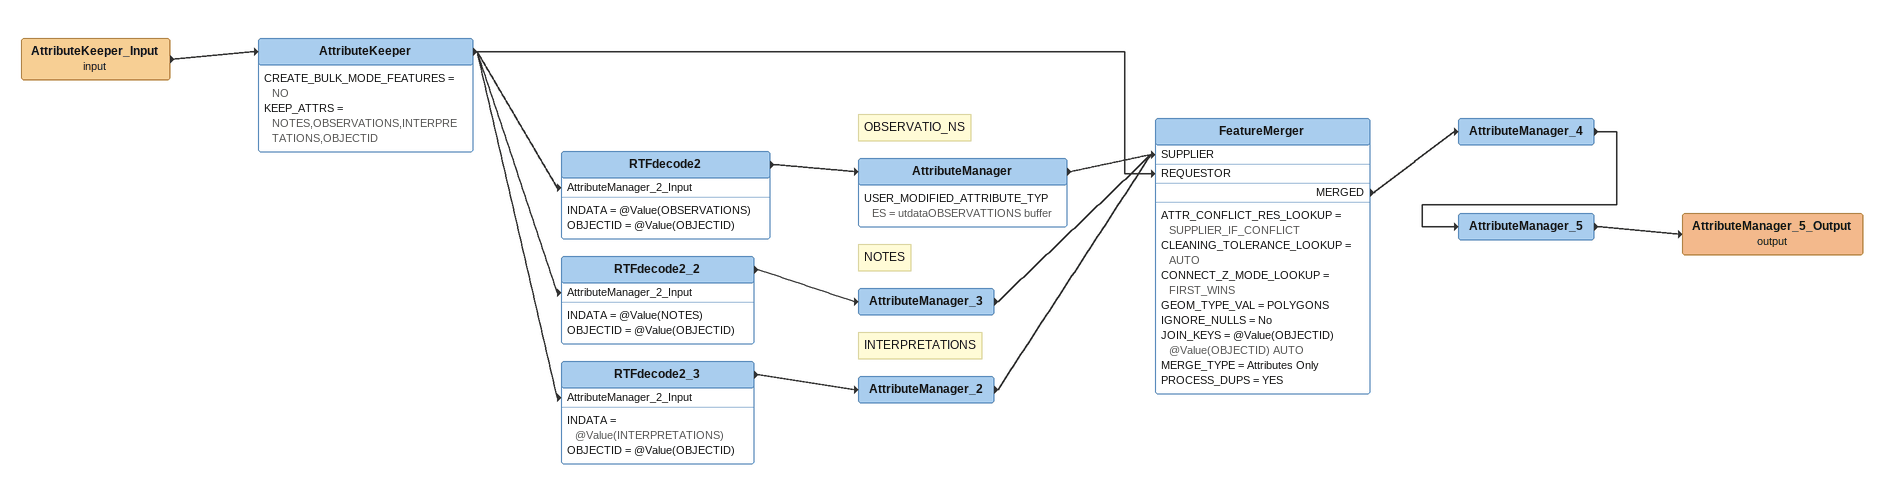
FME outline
AttributeKeeper_Input (input)
    -> AttributeKeeper
AttributeKeeper
    CREATE_BULK_MODE_FEATURES = NO
    KEEP_ATTRS = NOTES,OBSERVATIONS,INTERPRETATIONS,OBJECTID
    -> RTFdecode2_3 [AttributeManager_2_Input]
    -> RTFdecode2 [AttributeManager_2_Input]
    -> RTFdecode2_2 [AttributeManager_2_Input]
    -> FeatureMerger [REQUESTOR]
RTFdecode2
    INDATA = @Value(OBSERVATIONS)
    OBJECTID = @Value(OBJECTID)
    -> AttributeManager
Note: OBSERVATIO_NS
AttributeManager
    USER_MODIFIED_ATTRIBUTE_TYPES = utdataOBSERVATTIONS buffer
    -> FeatureMerger [SUPPLIER]
RTFdecode2_2
    INDATA = @Value(NOTES)
    OBJECTID = @Value(OBJECTID)
    -> AttributeManager_3
Note: NOTES
AttributeManager_3
    -> FeatureMerger [SUPPLIER]
RTFdecode2_3
    INDATA = @Value(INTERPRETATIONS)
    OBJECTID = @Value(OBJECTID)
    -> AttributeManager_2
Note: INTERPRETATIONS
AttributeManager_2
    -> FeatureMerger [SUPPLIER]
FeatureMerger
    ATTR_CONFLICT_RES_LOOKUP = SUPPLIER_IF_CONFLICT
    CLEANING_TOLERANCE_LOOKUP = AUTO
    CONNECT_Z_MODE_LOOKUP = FIRST_WINS
    GEOM_TYPE_VAL = POLYGONS
    IGNORE_NULLS = No
    JOIN_KEYS = @Value(OBJECTID) @Value(OBJECTID) AUTO
    MERGE_TYPE = Attributes Only
    PROCESS_DUPS = YES
    MERGED -> AttributeManager_4
AttributeManager_4
    -> AttributeManager_5
AttributeManager_5
    -> AttributeManager_5_Output (output)
AttributeManager_5_Output (output)
